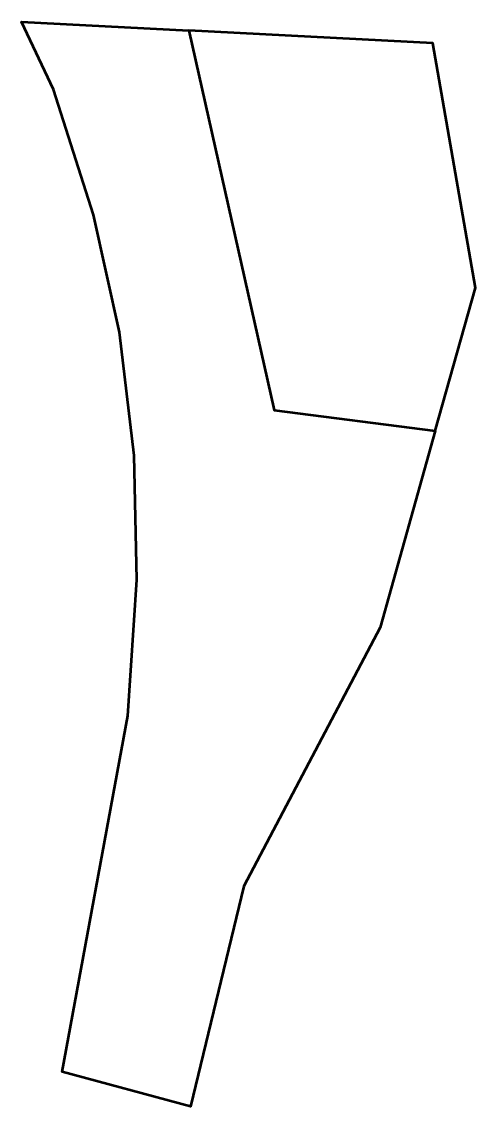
# Model space of a CAD drawing. Header units: metres. Extents: x 808023 to 808075, y 9157288 to 9157410.
import ezdxf

# ---------------------------------------------------------------- set-up
doc = ezdxf.new("R2010")
doc.units = ezdxf.units.M
doc.header["$MEASUREMENT"] = 0
doc.layers.add('2764-21067', color=1, linetype='Continuous')

msp = doc.modelspace()

# ---------------------------------------------------------------- linework, layer by layer
at = {"layer": '2764-21067', "color": 5, "lineweight": 53, "true_color": 0x0000ff}
msp.add_lwpolyline([(808042.32, 9157409.28), (808051.92, 9157366.53), (808070.07, 9157364.21), (808063.85, 9157342.07), (808048.52, 9157312.96), (808042.49, 9157288.19), (808028.06, 9157292.09), (808035.43, 9157332.14), (808036.46, 9157347.43), (808036.17, 9157361.45), (808034.5, 9157375.33), (808031.56, 9157388.53), (808027.08, 9157402.64), (808023.48, 9157410.26)], close=True, dxfattribs=at)
at = {"layer": '2764-21067', "color": 3, "lineweight": 53, "true_color": 0x00ff00}
msp.add_lwpolyline([(808051.92, 9157366.53), (808070.07, 9157364.21), (808074.59, 9157380.31), (808069.81, 9157407.84), (808042.32, 9157409.28)], close=True, dxfattribs=at)

doc.saveas('drawing.dxf')
